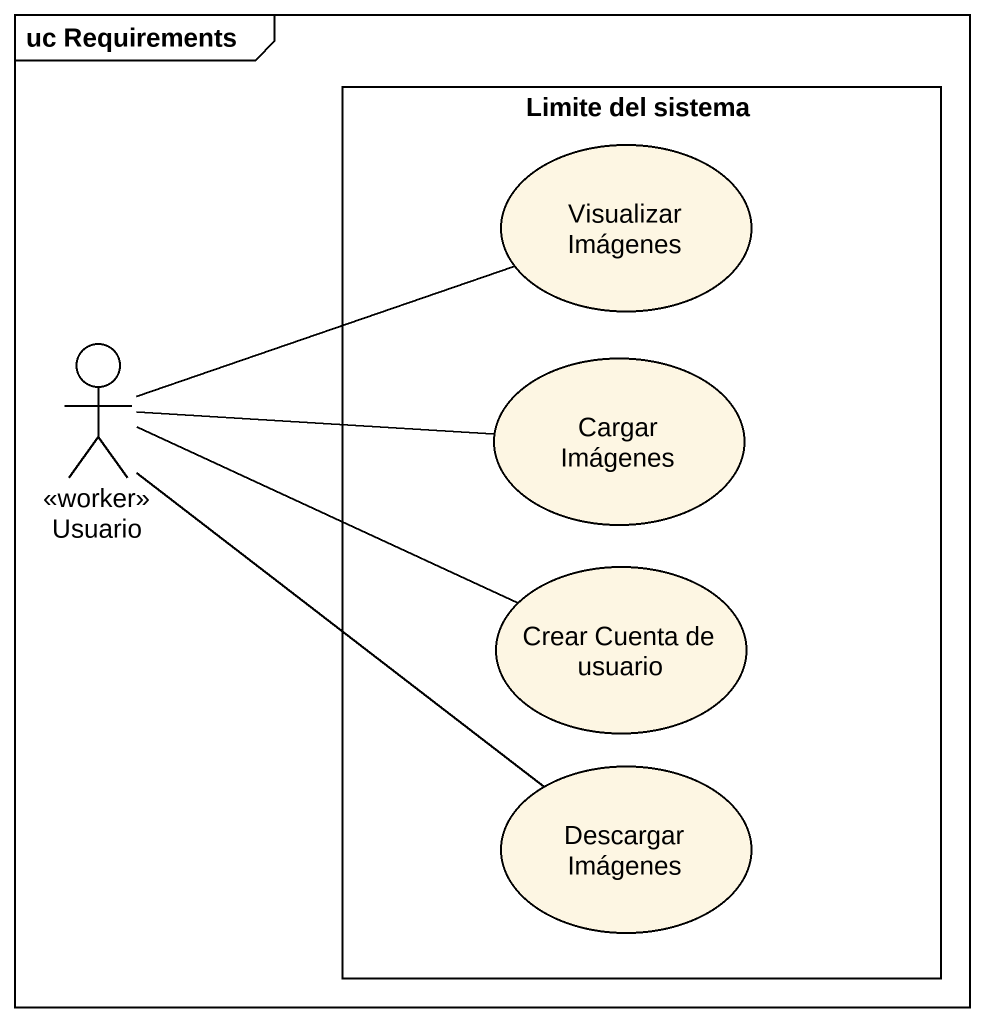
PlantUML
@startuml
mainframe uc Requirements
rectangle "Limite del sistema" as Limite_del_sistema {
  usecase "Visualizar Imágenes" as Visualizar_Imágenes
  usecase "Cargar Imágenes" as Cargar_Imágenes
  usecase "Crear Cuenta de usuario" as Crear_Cuenta_de_usuario
  usecase "Descargar Imágenes" as Descargar_Imágenes
}
actor Usuario <<worker>>
Usuario -right- Visualizar_Imágenes
Usuario -right- Cargar_Imágenes
Usuario -right- Crear_Cuenta_de_usuario
Usuario -- Descargar_Imágenes
@enduml
